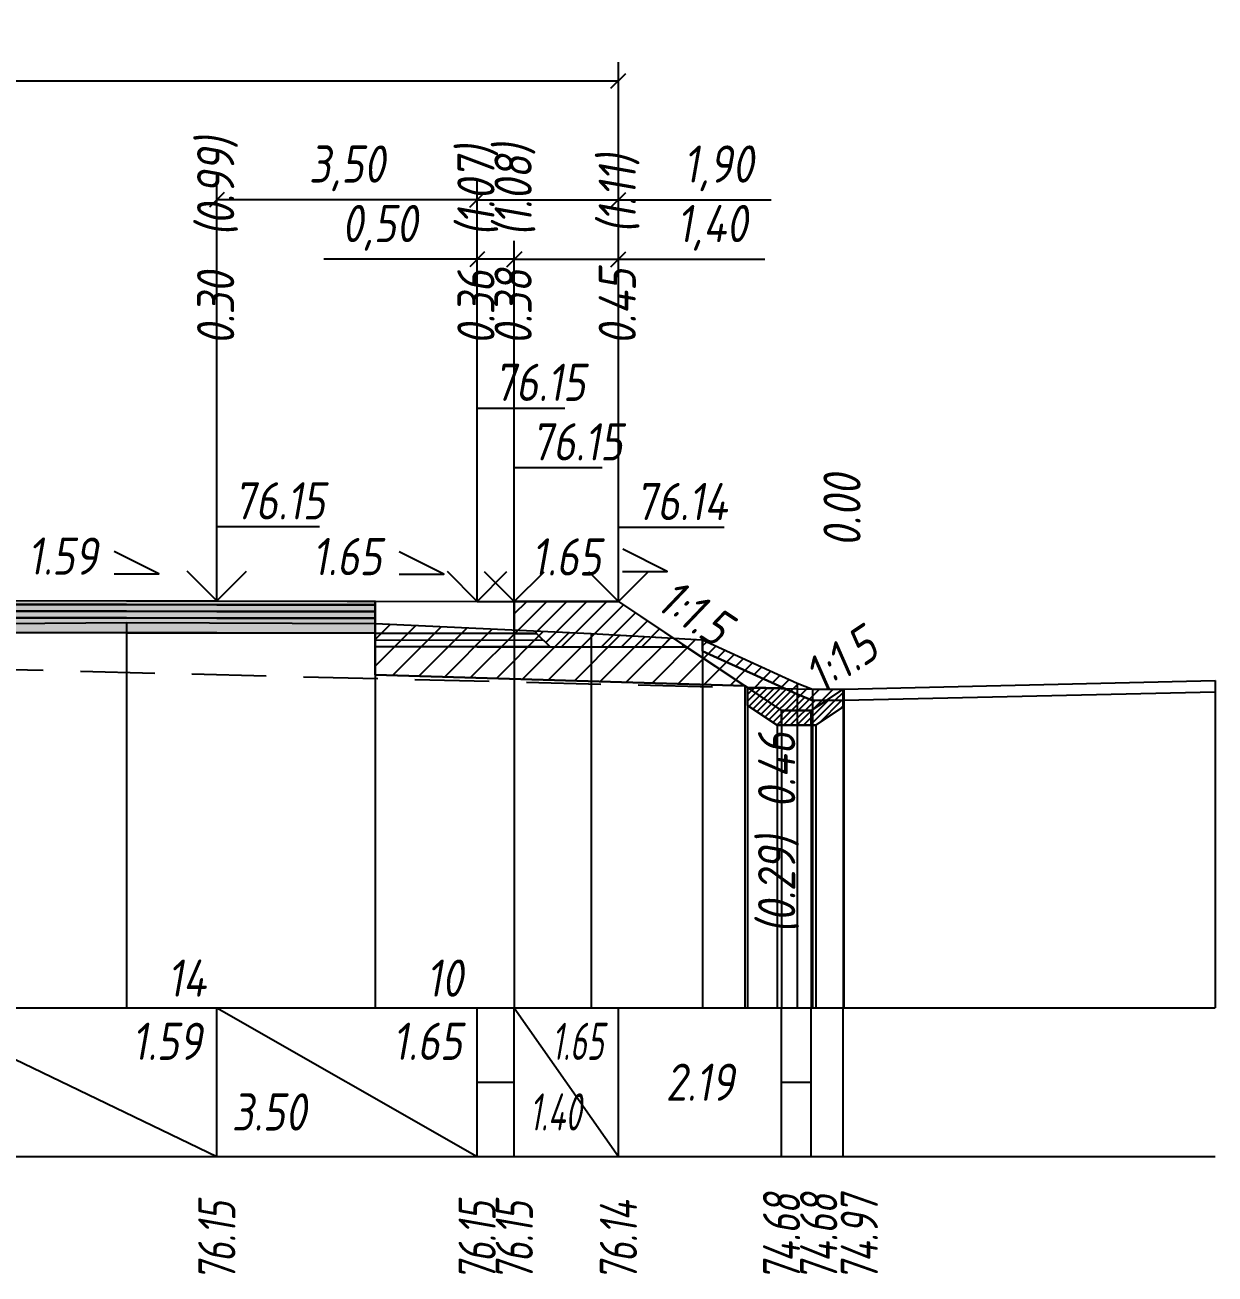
# Model space of a CAD drawing. Extents: x -717 to 1451, y -133302 to 233.
# Drawn here: x 163.9 to 243.9, y -32212.9 to -32128.9 of the extents above; entities that cross this region are included whole.
import ezdxf
from ezdxf.enums import TextEntityAlignment as Align

# ---------------------------------------------------------------- set-up
doc = ezdxf.new("R2010")
doc.units = 0
doc.linetypes.add('штриховая', pattern=[0.75, 0.5, -0.25])
for name, color, linetype in [('Интерполированный поперечник', 2, 'Continuous'), ('Код_514', 1, 'Continuous'), ('Контур_0', 7, 'Continuous'), ('Контур_2521', 7, 'Continuous'), ('Контур_2564', 7, 'Continuous'), ('Контур_2660', 7, 'Continuous'), ('Контур_2665', 7, 'Continuous'), ('Контур_400', 7, 'Continuous'), ('Контур_508', 7, 'Continuous'), ('Контур_512', 7, 'Continuous'), ('Контур_513', 7, 'Continuous'), ('Контур_818', 7, 'Continuous'), ('Красный поперечник', 1, 'Continuous'), ('Объём_2501', 7, 'Continuous'), ('Объём_2564', 7, 'Continuous'), ('Объём_2650', 7, 'Continuous'), ('Объём_2660', 7, 'Continuous'), ('Объём_2661', 7, 'Continuous'), ('Объём_2663', 7, 'Continuous'), ('Объём_2664', 7, 'Continuous'), ('Объём_2665', 7, 'Continuous'), ('Объём_2666', 7, 'Continuous'), ('Объём_2753', 7, 'Continuous'), ('Откосы', 7, 'Continuous'), ('Отметки покрытия', 7, 'Continuous'), ('Рабочие отметки', 7, 'Continuous'), ('Рабочие отметки доп.', 7, 'Continuous'), ('Слои выравнивания', 7, 'Continuous'), ('Таблица', 7, 'Continuous'), ('Уклоны проезжей части', 7, 'Continuous'), ('Черный поперечник', 3, 'Continuous')]:
    doc.layers.add(name, color=color, linetype=linetype)
for name, color, linetype, true_color in [('Контур_2540', 2, 'Continuous', 0xffff00), ('Контур_2560', 2, 'Continuous', 0xffff00), ('Контур_2561', 7, 'Continuous', 0xff8040), ('Контур_2562', 3, 'Continuous', 0x00ff00), ('Контур_2563', 7, 'Continuous', 0xff8000), ('Контур_2570', 7, 'Continuous', 0x80ff00), ('Контур_2583', 3, 'Continuous', 0x00ff00), ('Контур_2584', 3, 'Continuous', 0x00ff00), ('Контур_2725', 7, 'Continuous', 0x323232), ('Контур_2736', 4, 'Continuous', 0x00ffff), ('Контур_2737', 4, 'Continuous', 0x00ffff), ('Контур_2738', 4, 'Continuous', 0x00ffff), ('Контур_2739', 4, 'Continuous', 0x00ffff), ('Контур_2741', 4, 'Continuous', 0x00ffff), ('Контур_2742', 4, 'Continuous', 0x00ffff), ('Контур_2743', 4, 'Continuous', 0x00ffff), ('Контур_2744', 7, 'Continuous', 0xa4ffff), ('Контур_2745', 7, 'Continuous', 0xa4ffff), ('Контур_2747', 4, 'Continuous', 0x00ffff), ('Контур_2748', 4, 'Continuous', 0x00ffff), ('Контур_2749', 4, 'Continuous', 0x00ffff), ('Контур_2750', 4, 'Continuous', 0x00ffff), ('Контур_2751', 4, 'Continuous', 0x00ffff), ('Контур_2752', 4, 'Continuous', 0x00ffff), ('Контур_2760', 7, 'Continuous', 0x323232), ('Контур_2761', 7, 'Continuous', 0x323232), ('Контур_2762', 7, 'Continuous', 0x323232), ('Контур_2763', 7, 'Continuous', 0x323232), ('Контур_402', 7, 'Continuous', 0xff6464), ('Контур_703', 4, 'Continuous', 0x00ffff), ('Контур_705', 4, 'Continuous', 0x00ffff), ('Контур_707', 4, 'Continuous', 0x00ffff), ('Контур_720', 131, 'Continuous', 0xaaffff), ('Объём_2500', 7, 'Continuous', 0xc0c0c0), ('Объём_2520', 7, 'Continuous', 0x80ffff), ('Объём_2540', 2, 'Continuous', 0xffff00), ('Объём_2560', 2, 'Continuous', 0xffff00), ('Объём_2561', 7, 'Continuous', 0xff8040), ('Объём_2562', 3, 'Continuous', 0x00ff00), ('Объём_2563', 7, 'Continuous', 0xff8000), ('Объём_2570', 7, 'Continuous', 0x80ff00), ('Объём_2583', 3, 'Continuous', 0x00ff00), ('Объём_2584', 3, 'Continuous', 0x00ff00), ('Объём_2591', 3, 'Continuous', 0x00ff00), ('Объём_2595', 3, 'Continuous', 0x00ff00), ('Объём_2600', 7, 'Continuous', 0x808000), ('Объём_2620', 2, 'Continuous', 0xffff00), ('Объём_2746', 2, 'Continuous', 0xffff00)]:
    doc.layers.add(name, color=color, linetype=linetype, true_color=true_color)
doc.styles.get("Standard").update_dxf_attribs({"font": 'txt', "height": 2.5})
doc.styles.add('М', font='romand.shx', dxfattribs={"width": 0.8, "oblique": 10, "height": 2.5})
doc.dimstyles.new('ISO-25', dxfattribs={"dimtxt": 2.5, "dimasz": 2.5, "dimexe": 1.25, "dimexo": 0.625, "dimtad": 1, "dimtxsty": 'Standard', "dimcen": 2.5, "dimadec": 0, "dimazin": 0, "dimtfac": 1, "dimtmove": 0, "dimatfit": 3, "dimfxl": 1, "dimarcsym": 0})

# ---------------------------------------------------------------- blocks, each defined once
blk = doc.blocks.new('_Oblique')
at = {"color": 0, "linetype": 'ByBlock', "lineweight": -2}
blk.add_line((-0.5, -0.5), (0.5, 0.5), dxfattribs=at)
blk = doc.blocks.new('*D737')
at = {"color": 0, "lineweight": -2, "transparency": 16777216}
for p, q in [((196.78, -32167.115), (196.78, -32143.424)), ((203.78, -32167.126), (203.78, -32143.424)), ((196.78, -32144.674), (203.78, -32144.674)), ((203.78, -32144.674), (213.625, -32144.674))]:
    blk.add_line(p, q, dxfattribs=at)
at = {"layer": 'Defpoints', "color": 0, "transparency": 16777216}
for p in [(203.78, -32144.674), (196.78, -32167.74), (203.78, -32167.751)]:
    blk.add_point(p, dxfattribs=at)
at = {"color": 0, "lineweight": -2, "transparency": 16777216, "rotation": 180}
blk.add_blockref('_Oblique', (196.78, -32144.674), dxfattribs=at)
at = {"color": 0, "lineweight": -2, "transparency": 16777216}
blk.add_blockref('_Oblique', (203.78, -32144.674), dxfattribs=at)
at = {"color": 0, "transparency": 16777216, "insert": (210.085, -32142.561), "char_height": 2.5, "width": 8.75, "attachment_point": 5, "style": 'М'}
blk.add_mtext('1,40', dxfattribs=at)
blk = doc.blocks.new('*D739')
at = {"color": 0, "lineweight": -2, "transparency": 16777216}
for p, q in [((194.28, -32167.111), (194.28, -32143.424)), ((196.78, -32167.115), (196.78, -32143.424)), ((194.28, -32144.674), (183.972, -32144.674)), ((196.78, -32144.674), (194.28, -32144.674))]:
    blk.add_line(p, q, dxfattribs=at)
at = {"layer": 'Defpoints', "color": 0, "transparency": 16777216}
for p in [(196.78, -32144.674), (194.28, -32167.736), (196.78, -32167.74)]:
    blk.add_point(p, dxfattribs=at)
at = {"color": 0, "lineweight": -2, "transparency": 16777216, "rotation": 180}
blk.add_blockref('_Oblique', (194.28, -32144.674), dxfattribs=at)
at = {"color": 0, "lineweight": -2, "transparency": 16777216}
blk.add_blockref('_Oblique', (196.78, -32144.674), dxfattribs=at)
at = {"color": 0, "transparency": 16777216, "insert": (187.733, -32142.561), "char_height": 2.5, "width": 9.16667, "attachment_point": 5, "style": 'М'}
blk.add_mtext('0,50', dxfattribs=at)
blk = doc.blocks.new('*D741')
at = {"color": 0, "lineweight": -2, "transparency": 16777216}
for p, q in [((176.78, -32167.082), (176.78, -32139.424)), ((194.28, -32167.111), (194.28, -32139.424)), ((194.28, -32140.674), (176.78, -32140.674))]:
    blk.add_line(p, q, dxfattribs=at)
at = {"layer": 'Defpoints', "color": 0, "transparency": 16777216}
for p in [(176.78, -32140.674), (176.78, -32167.707), (194.28, -32167.736)]:
    blk.add_point(p, dxfattribs=at)
at = {"color": 0, "lineweight": -2, "transparency": 16777216, "rotation": 180}
blk.add_blockref('_Oblique', (176.78, -32140.674), dxfattribs=at)
at = {"color": 0, "lineweight": -2, "transparency": 16777216}
blk.add_blockref('_Oblique', (194.28, -32140.674), dxfattribs=at)
at = {"color": 0, "transparency": 16777216, "insert": (185.53, -32138.561), "char_height": 2.5, "width": 9.58333, "attachment_point": 5, "style": 'М'}
blk.add_mtext('3,50', dxfattribs=at)
blk = doc.blocks.new('*D742')
at = {"color": 0, "lineweight": -2, "transparency": 16777216}
for p, q in [((194.28, -32167.111), (194.28, -32139.424)), ((203.78, -32167.126), (203.78, -32139.424)), ((194.28, -32140.674), (203.78, -32140.674)), ((203.78, -32140.674), (214.048, -32140.674))]:
    blk.add_line(p, q, dxfattribs=at)
at = {"layer": 'Defpoints', "color": 0, "transparency": 16777216}
for p in [(194.28, -32140.674), (194.28, -32167.736), (203.78, -32167.751)]:
    blk.add_point(p, dxfattribs=at)
at = {"color": 0, "lineweight": -2, "transparency": 16777216, "rotation": 180}
blk.add_blockref('_Oblique', (194.28, -32140.674), dxfattribs=at)
at = {"color": 0, "lineweight": -2, "transparency": 16777216}
blk.add_blockref('_Oblique', (203.78, -32140.674), dxfattribs=at)
at = {"color": 0, "transparency": 16777216, "insert": (210.508, -32138.561), "char_height": 2.5, "width": 8.75, "attachment_point": 5, "style": 'М'}
blk.add_mtext('1,90', dxfattribs=at)
blk = doc.blocks.new('*D744')
at = {"color": 0, "lineweight": -2, "transparency": 16777216}
for p, q in [((108.28, -32168.276), (108.28, -32131.424)), ((203.78, -32167.126), (203.78, -32131.424)), ((108.28, -32132.674), (203.78, -32132.674))]:
    blk.add_line(p, q, dxfattribs=at)
at = {"layer": 'Defpoints', "color": 0, "transparency": 16777216}
for p in [(203.78, -32132.674), (203.78, -32167.751), (108.28, -32168.901)]:
    blk.add_point(p, dxfattribs=at)
at = {"color": 0, "lineweight": -2, "transparency": 16777216, "rotation": 180}
blk.add_blockref('_Oblique', (108.28, -32132.674), dxfattribs=at)
at = {"color": 0, "lineweight": -2, "transparency": 16777216}
blk.add_blockref('_Oblique', (203.78, -32132.674), dxfattribs=at)
at = {"color": 0, "transparency": 16777216, "insert": (156.03, -32130.561), "char_height": 2.5, "width": 10.41667, "attachment_point": 5, "style": 'М'}
blk.add_mtext('19,10', dxfattribs=at)

msp = doc.modelspace()

# ---------------------------------------------------------------- hatches: boundary and pattern name
at = {"layer": 'Объём_2563'}
h = msp.add_hatch(dxfattribs=at)
h.set_pattern_fill('ANSI31', color=256, scale=0.3)
h.paths.add_polyline_path([(199.181, -32170.731), (198.28, -32169.83), (196.78, -32169.827), (196.78, -32167.677), (203.78, -32167.689), (208.366, -32170.746)])
at = {"layer": 'Объём_2570'}
h = msp.add_hatch(dxfattribs=at)
h.set_pattern_fill('ANSI31', color=256, scale=0.2)
h.paths.add_polyline_path([(218.889, -32174.322), (216.836, -32174.329), (215.799, -32173.913), (209.438, -32171.016), (209.438, -32170.266), (215.799, -32173.163), (216.836, -32173.579), (218.889, -32173.572)])
at = {"layer": 'Объём_2600'}
h = msp.add_hatch(dxfattribs=at)
h.set_pattern_fill('ANSI31', color=6, scale=0.4)
h.paths.add_polyline_path([(201.944, -32169.836), (209.438, -32170.266), (209.438, -32171.016), (214.912, -32173.509), (212.453, -32173.471), (212.269, -32173.348), (187.418, -32172.603), (187.418, -32169.154)])
at = {"layer": 'Объём_2620'}
h = msp.add_hatch(dxfattribs=at)
h.set_pattern_fill('ANSI31', color=2, scale=0.1)
h.paths.add_polyline_path([(218.889, -32174.774), (217.049, -32176), (214.444, -32176), (212.453, -32174.673), (212.453, -32173.471), (214.912, -32173.509), (215.799, -32173.913), (216.836, -32174.329), (218.889, -32174.322)])
at = {"layer": 'Слои выравнивания'}
for color, points in [(2, [(156.03, -32167.611), (162.478, -32167.622), (170.712, -32167.635), (176.78, -32167.644), (187.418, -32167.662), (187.418, -32167.912), (176.78, -32167.894), (170.712, -32167.885), (162.478, -32167.872), (156.03, -32167.861)]), (3, [(156.03, -32167.861), (162.478, -32167.872), (170.712, -32167.885), (176.78, -32167.894), (187.418, -32167.912), (187.418, -32168.362), (176.78, -32168.344), (170.712, -32168.335), (162.478, -32168.322), (156.03, -32168.311)]), (4, [(156.03, -32168.311), (162.478, -32168.322), (170.712, -32168.335), (176.78, -32168.344), (187.418, -32168.362), (187.418, -32168.812), (176.78, -32168.794), (170.712, -32168.785), (162.478, -32168.772), (156.03, -32168.761)]), (5, [(156.03, -32168.761), (162.478, -32168.772), (170.712, -32168.785), (176.78, -32168.794), (187.418, -32168.812), (187.418, -32169.812), (176.78, -32169.794), (170.712, -32169.785), (162.478, -32169.772), (156.03, -32169.761)])]:
    msp.add_hatch(color=color, dxfattribs=at).paths.add_polyline_path(points)

# ---------------------------------------------------------------- linework, layer by layer
at = {"layer": 'Интерполированный поперечник', "linetype": 'штриховая', "ltscale": 10, "flags": 128}
msp.add_lwpolyline([(107.627, -32170.887), (216.836, -32173.579)], dxfattribs=at)
at = {"layer": 'Код_514'}
for p, q in [((156.03, -32195), (176.78, -32205)), ((176.78, -32205), (176.78, -32195)), ((176.78, -32195), (194.28, -32205)), ((194.28, -32205), (194.28, -32195)), ((196.78, -32205), (196.78, -32195)), ((196.78, -32195), (203.78, -32205)), ((203.78, -32205), (203.78, -32195)), ((214.747, -32205), (214.747, -32195)), ((216.747, -32205), (216.747, -32195)), ((218.889, -32205), (218.889, -32195)), ((194.28, -32200), (196.78, -32200)), ((214.747, -32200), (216.747, -32200))]:
    msp.add_line(p, q, dxfattribs=at)
at = {"layer": 'Контур_0', "flags": 128}
for points in [[(187.418, -32167.662), (196.78, -32167.677), (196.78, -32169.827), (187.418, -32169.812), (187.418, -32167.662), (187.418, -32167.662)], [(203.78, -32167.689), (212.453, -32173.471), (212.453, -32173.471), (212.453, -32173.471), (212.453, -32173.471), (212.453, -32173.471), (212.453, -32173.471), (212.453, -32173.471), (212.453, -32173.471), (212.453, -32173.471), (212.453, -32173.471), (212.453, -32173.471), (212.453, -32173.471), (212.453, -32173.471), (212.453, -32173.471), (214.747, -32175)], [(203.78, -32167.689), (212.453, -32173.471), (212.453, -32173.471), (212.453, -32173.471), (212.453, -32173.471), (212.453, -32173.471), (212.453, -32173.471), (212.453, -32173.471), (212.453, -32173.471), (212.453, -32173.471), (212.453, -32173.471), (212.453, -32173.471), (212.453, -32173.471), (212.453, -32173.471), (212.453, -32173.471), (214.747, -32175), (216.747, -32175), (218.889, -32173.572), (218.889, -32173.572), (218.889, -32173.572), (218.889, -32173.572), (218.889, -32173.572), (218.889, -32173.572), (218.889, -32173.572), (218.889, -32173.572), (218.889, -32173.572), (218.889, -32173.572), (218.889, -32173.572), (218.889, -32173.572), (218.889, -32173.572)], [(196.78, -32170.727), (187.418, -32170.712), (187.418, -32169.812), (198.28, -32169.83), (199.181, -32170.731), (196.78, -32170.727), (196.78, -32170.727)], [(196.78, -32169.827), (198.28, -32169.83), (199.181, -32170.731), (208.366, -32170.746)]]:
    msp.add_lwpolyline(points, dxfattribs=at)
at = {"layer": 'Контур_2521', "color": 250, "flags": 128}
msp.add_lwpolyline([(187.418, -32170.262), (198.731, -32170.281)], dxfattribs=at)
at = {"layer": 'Контур_2540', "flags": 128}
msp.add_lwpolyline([(194.28, -32170.723), (208.366, -32170.746), (212.269, -32173.348), (187.418, -32172.603), (187.418, -32170.712), (194.28, -32170.723), (194.28, -32170.723)], dxfattribs=at)
at = {"layer": 'Контур_2560', "flags": 128}
msp.add_lwpolyline([(196.78, -32167.677), (203.78, -32167.689), (203.78, -32167.689), (203.78, -32167.689)], dxfattribs=at)
at = {"layer": 'Контур_2561', "flags": 128}
msp.add_lwpolyline([(196.78, -32167.677), (196.78, -32167.677), (203.78, -32167.689), (203.78, -32167.689), (196.78, -32167.677)], dxfattribs=at)
at = {"layer": 'Контур_2562', "flags": 128}
msp.add_lwpolyline([(203.78, -32167.689), (203.78, -32167.689), (203.78, -32167.689), (203.78, -32167.689), (203.78, -32167.689)], dxfattribs=at)
at = {"layer": 'Контур_2563', "flags": 128}
msp.add_lwpolyline([(199.181, -32170.731), (198.28, -32169.83), (196.78, -32169.827), (196.78, -32167.677), (203.78, -32167.689), (208.366, -32170.746), (199.181, -32170.731), (199.181, -32170.731)], dxfattribs=at)
at = {"layer": 'Контур_2564', "flags": 128}
msp.add_lwpolyline([(196.78, -32167.677), (203.78, -32167.689)], dxfattribs=at)
at = {"layer": 'Контур_2570', "flags": 128}
msp.add_lwpolyline([(80, -32172.989), (82.879, -32172.929), (92.597, -32172.424), (107.627, -32171.637), (107.627, -32171.637), (109.754, -32171.602), (110.903, -32171.483), (110.903, -32170.733), (119.621, -32170.514), (137.349, -32169.693), (145.109, -32169.52), (156.03, -32169.289), (162.478, -32169.152), (170.712, -32169.101), (187.418, -32169.154), (201.944, -32169.836), (209.438, -32170.266), (209.438, -32171.016), (215.799, -32173.913), (216.836, -32174.329), (216.836, -32174.329), (218.945, -32174.322), (243.889, -32173.747)], dxfattribs=at)
at = {"layer": 'Контур_2583', "flags": 128}
for points in [[(214.747, -32175), (212.453, -32173.471), (212.453, -32174.673), (214.444, -32176), (214.747, -32176), (214.747, -32175)], [(218.889, -32174.774), (218.889, -32173.572), (216.747, -32175), (216.747, -32176), (217.049, -32176), (218.889, -32174.774)]]:
    msp.add_lwpolyline(points, dxfattribs=at)
at = {"layer": 'Контур_2584', "flags": 128}
msp.add_lwpolyline([(214.747, -32175), (214.747, -32176), (216.747, -32176), (216.747, -32175), (214.747, -32175)], dxfattribs=at)
at = {"layer": 'Контур_2660', "flags": 128}
msp.add_lwpolyline([(187.418, -32172.603), (212.269, -32173.348)], dxfattribs=at)
at = {"layer": 'Контур_2665', "flags": 128}
msp.add_lwpolyline([(203.78, -32167.689), (203.78, -32167.689)], dxfattribs=at)
at = {"layer": 'Контур_2725', "flags": 128}
msp.add_lwpolyline([(137.349, -32170.187), (145.109, -32170.01), (156.03, -32169.761), (162.478, -32169.772), (170.712, -32169.785), (176.78, -32169.794), (187.418, -32169.812)], dxfattribs=at)
at = {"layer": 'Контур_2736', "flags": 128}
for points in [[(203.78, -32167.689), (212.453, -32173.471)], [(212.453, -32173.471), (214.747, -32175)]]:
    msp.add_lwpolyline(points, dxfattribs=at)
at = {"layer": 'Контур_2737', "flags": 128}
msp.add_lwpolyline([(212.453, -32173.471), (212.453, -32173.471)], dxfattribs=at)
at = {"layer": 'Контур_2738', "flags": 128}
msp.add_lwpolyline([(212.453, -32173.471), (212.453, -32173.471)], dxfattribs=at)
at = {"layer": 'Контур_2739', "flags": 128}
msp.add_lwpolyline([(212.453, -32173.471), (212.453, -32173.471)], dxfattribs=at)
at = {"layer": 'Контур_2741', "flags": 128}
msp.add_lwpolyline([(218.889, -32173.572), (218.889, -32173.572)], dxfattribs=at)
at = {"layer": 'Контур_2742', "flags": 128}
msp.add_lwpolyline([(218.889, -32173.572), (218.889, -32173.572)], dxfattribs=at)
at = {"layer": 'Контур_2743', "flags": 128}
msp.add_lwpolyline([(218.889, -32173.572), (218.889, -32173.572)], dxfattribs=at)
at = {"layer": 'Контур_2744', "flags": 128}
msp.add_lwpolyline([(218.889, -32173.572), (218.889, -32173.572)], dxfattribs=at)
msp.add_lwpolyline([(218.889, -32173.572), (218.889, -32173.572)], dxfattribs=at)
msp.add_lwpolyline([(218.889, -32173.572), (218.889, -32173.572)], dxfattribs=at)
msp.add_lwpolyline([(218.889, -32173.572), (218.889, -32173.572)], dxfattribs=at)
msp.add_lwpolyline([(218.889, -32173.572), (218.889, -32173.572)], dxfattribs=at)
msp.add_lwpolyline([(218.889, -32173.572), (218.889, -32173.572)], dxfattribs=at)
at = {"layer": 'Контур_2745', "flags": 128}
msp.add_lwpolyline([(212.453, -32173.471), (212.453, -32173.471)], dxfattribs=at)
msp.add_lwpolyline([(212.453, -32173.471), (212.453, -32173.471)], dxfattribs=at)
msp.add_lwpolyline([(212.453, -32173.471), (212.453, -32173.471)], dxfattribs=at)
msp.add_lwpolyline([(212.453, -32173.471), (212.453, -32173.471)], dxfattribs=at)
msp.add_lwpolyline([(212.453, -32173.471), (212.453, -32173.471)], dxfattribs=at)
msp.add_lwpolyline([(212.453, -32173.471), (212.453, -32173.471)], dxfattribs=at)
at = {"layer": 'Контур_2747', "flags": 128}
msp.add_lwpolyline([(212.453, -32173.471), (212.453, -32173.471)], dxfattribs=at)
at = {"layer": 'Контур_2748', "flags": 128}
msp.add_lwpolyline([(212.453, -32173.471), (212.453, -32173.471)], dxfattribs=at)
at = {"layer": 'Контур_2749', "flags": 128}
msp.add_lwpolyline([(212.453, -32173.471), (212.453, -32173.471)], dxfattribs=at)
at = {"layer": 'Контур_2750', "flags": 128}
msp.add_lwpolyline([(218.889, -32173.572), (218.889, -32173.572)], dxfattribs=at)
at = {"layer": 'Контур_2751', "flags": 128}
msp.add_lwpolyline([(218.889, -32173.572), (218.889, -32173.572)], dxfattribs=at)
at = {"layer": 'Контур_2752', "flags": 128}
msp.add_lwpolyline([(218.889, -32173.572), (218.889, -32173.572)], dxfattribs=at)
at = {"layer": 'Контур_2760', "flags": 128}
msp.add_lwpolyline([(137.349, -32168.037), (145.109, -32167.86), (156.03, -32167.611), (162.478, -32167.622), (170.712, -32167.635), (176.78, -32167.644), (187.418, -32167.662)], dxfattribs=at)
at = {"layer": 'Контур_2761', "flags": 128}
msp.add_lwpolyline([(137.349, -32168.287), (145.109, -32168.11), (156.03, -32167.861), (162.478, -32167.872), (170.712, -32167.885), (176.78, -32167.894), (187.418, -32167.912)], dxfattribs=at)
at = {"layer": 'Контур_2762', "flags": 128}
msp.add_lwpolyline([(137.349, -32168.737), (145.109, -32168.56), (156.03, -32168.311), (162.478, -32168.322), (170.712, -32168.335), (176.78, -32168.344), (187.418, -32168.362)], dxfattribs=at)
at = {"layer": 'Контур_2763', "flags": 128}
msp.add_lwpolyline([(137.349, -32169.187), (145.109, -32169.01), (156.03, -32168.761), (162.478, -32168.772), (170.712, -32168.785), (176.78, -32168.794), (187.418, -32168.812)], dxfattribs=at)
at = {"layer": 'Контур_400', "flags": 128}
msp.add_lwpolyline([(156.03, -32167.611), (176.78, -32167.644), (194.28, -32167.673), (194.28, -32167.673), (194.28, -32167.673), (194.28, -32167.673), (194.28, -32167.673), (194.28, -32167.673), (196.78, -32167.677)], dxfattribs=at)
at = {"layer": 'Контур_402', "flags": 128}
msp.add_lwpolyline([(104.249, -32173.215), (137.349, -32172.222), (137.349, -32170.187), (156.03, -32169.761), (176.78, -32169.794), (187.418, -32169.812), (187.418, -32172.603), (212.269, -32173.348)], dxfattribs=at)
at = {"layer": 'Контур_508', "flags": 128}
msp.add_lwpolyline([(104, -32173.45), (104.249, -32173.215), (137.349, -32172.222), (137.349, -32170.187), (156.03, -32169.761), (176.78, -32169.794), (187.418, -32169.812), (187.418, -32172.603), (212.269, -32173.348), (212.453, -32173.471), (212.453, -32174.673), (214.444, -32176), (214.747, -32176), (216.747, -32176), (217.049, -32176), (218.889, -32174.774)], dxfattribs=at)
at = {"layer": 'Контур_512', "flags": 128}
msp.add_lwpolyline([(187.418, -32172.603), (212.269, -32173.348), (212.453, -32173.471), (212.453, -32174.673), (214.444, -32176), (214.747, -32176), (216.747, -32176), (217.049, -32176), (218.889, -32174.774)], dxfattribs=at)
at = {"layer": 'Контур_513', "flags": 128}
msp.add_lwpolyline([(104, -32173.45), (104.249, -32173.215), (137.349, -32172.222), (137.349, -32170.187), (156.03, -32169.761), (176.78, -32169.794), (187.418, -32169.812), (187.418, -32172.603), (212.269, -32173.348), (212.453, -32173.471), (212.453, -32174.673), (214.444, -32176), (214.747, -32176), (216.747, -32176), (217.049, -32176), (218.889, -32174.774)], dxfattribs=at)
at = {"layer": 'Контур_703', "flags": 128}
msp.add_lwpolyline([(203.78, -32167.689), (212.453, -32173.471)], dxfattribs=at)
at = {"layer": 'Контур_705', "flags": 128}
msp.add_lwpolyline([(212.453, -32173.471), (212.453, -32173.471)], dxfattribs=at)
at = {"layer": 'Контур_707', "flags": 128}
msp.add_lwpolyline([(216.747, -32175), (218.889, -32173.572)], dxfattribs=at)
at = {"layer": 'Контур_720', "flags": 128}
msp.add_lwpolyline([(214.747, -32175), (216.747, -32175)], dxfattribs=at)
at = {"layer": 'Контур_818', "flags": 128}
msp.add_lwpolyline([(105, -32171.775), (107.627, -32171.637), (107.627, -32171.637), (109.754, -32171.602), (110.903, -32171.483), (110.903, -32170.733), (119.621, -32170.514), (137.349, -32169.693), (145.109, -32169.52), (156.03, -32169.289), (162.478, -32169.152), (170.712, -32169.101), (187.418, -32169.154), (201.944, -32169.836), (209.438, -32170.266), (209.438, -32171.016), (215.799, -32173.913), (216.836, -32174.329), (216.836, -32174.329), (218.889, -32174.322)], dxfattribs=at)
at = {"layer": 'Красный поперечник'}
for p, q in [((156.03, -32167.611), (176.78, -32167.644)), ((176.78, -32167.644), (194.28, -32167.673)), ((194.28, -32167.673), (196.78, -32167.677)), ((196.78, -32167.677), (203.78, -32167.689)), ((203.78, -32167.689), (214.747, -32175)), ((187.418, -32172.603), (187.418, -32195)), ((212.269, -32173.348), (212.269, -32195)), ((212.453, -32173.471), (212.453, -32195)), ((216.747, -32175), (218.889, -32173.572)), ((212.453, -32174.673), (212.453, -32195)), ((214.747, -32175), (216.747, -32175)), ((218.889, -32174.774), (218.889, -32195)), ((214.444, -32176), (214.444, -32195)), ((214.747, -32176), (214.747, -32195)), ((216.747, -32176), (216.747, -32195)), ((217.049, -32176), (217.049, -32195))]:
    msp.add_line(p, q, dxfattribs=at)
at = {"layer": 'Объём_2500', "flags": 128}
msp.add_lwpolyline([(187.418, -32167.662), (196.78, -32167.677), (196.78, -32169.827), (187.418, -32169.812), (187.418, -32167.662), (187.418, -32167.662)], dxfattribs=at)
at = {"layer": 'Объём_2501', "flags": 128}
msp.add_lwpolyline([(156.03, -32167.611), (176.78, -32167.644), (194.28, -32167.673), (194.28, -32167.673), (194.28, -32167.673), (194.28, -32167.673), (194.28, -32167.673), (194.28, -32167.673), (196.78, -32167.677)], dxfattribs=at)
at = {"layer": 'Объём_2520', "color": 250, "flags": 128}
msp.add_lwpolyline([(196.78, -32170.727), (187.418, -32170.712), (187.418, -32169.812), (198.28, -32169.83), (199.181, -32170.731), (196.78, -32170.727), (196.78, -32170.727)], dxfattribs=at)
at = {"layer": 'Объём_2540', "flags": 128}
msp.add_lwpolyline([(194.28, -32170.723), (208.366, -32170.746), (212.269, -32173.348), (187.418, -32172.603), (187.418, -32170.712), (194.28, -32170.723), (194.28, -32170.723)], dxfattribs=at)
at = {"layer": 'Объём_2560', "flags": 128}
msp.add_lwpolyline([(196.78, -32167.677), (203.78, -32167.689), (203.78, -32167.689), (203.78, -32167.689)], dxfattribs=at)
at = {"layer": 'Объём_2561', "flags": 128}
msp.add_lwpolyline([(196.78, -32167.677), (196.78, -32167.677), (203.78, -32167.689), (203.78, -32167.689), (196.78, -32167.677)], dxfattribs=at)
at = {"layer": 'Объём_2562', "flags": 128}
msp.add_lwpolyline([(203.78, -32167.689), (203.78, -32167.689), (203.78, -32167.689), (203.78, -32167.689), (203.78, -32167.689)], dxfattribs=at)
at = {"layer": 'Объём_2563', "color": 250, "flags": 128}
msp.add_lwpolyline([(199.181, -32170.731), (198.28, -32169.83), (196.78, -32169.827), (196.78, -32167.677), (203.78, -32167.689), (208.366, -32170.746), (199.181, -32170.731), (199.181, -32170.731)], dxfattribs=at)
at = {"layer": 'Объём_2564', "flags": 128}
msp.add_lwpolyline([(196.78, -32167.677), (203.78, -32167.689)], dxfattribs=at)
at = {"layer": 'Объём_2570', "flags": 128}
msp.add_lwpolyline([(218.889, -32174.322), (216.836, -32174.329), (215.799, -32173.913), (209.438, -32171.016), (209.438, -32170.266), (215.799, -32173.163), (216.836, -32173.579), (218.889, -32173.572), (218.889, -32174.322), (218.889, -32174.322)], dxfattribs=at)
at = {"layer": 'Объём_2583', "flags": 128}
for points in [[(214.747, -32175), (212.453, -32173.471), (212.453, -32174.673), (214.444, -32176), (214.747, -32176), (214.747, -32175)], [(218.889, -32174.774), (218.889, -32173.572), (216.747, -32175), (216.747, -32176), (217.049, -32176), (218.889, -32174.774)]]:
    msp.add_lwpolyline(points, dxfattribs=at)
at = {"layer": 'Объём_2584', "flags": 128}
msp.add_lwpolyline([(214.747, -32175), (214.747, -32176), (216.747, -32176), (216.747, -32175), (214.747, -32175)], dxfattribs=at)
at = {"layer": 'Объём_2591', "flags": 128}
for points in [[(212.453, -32173.471), (214.747, -32175)], [(216.747, -32175), (218.889, -32173.572)]]:
    msp.add_lwpolyline(points, dxfattribs=at)
at = {"layer": 'Объём_2595', "flags": 128}
msp.add_lwpolyline([(214.747, -32175), (216.747, -32175)], dxfattribs=at)
at = {"layer": 'Объём_2620', "flags": 128}
msp.add_lwpolyline([(218.889, -32174.774), (217.049, -32176), (214.444, -32176), (212.453, -32174.673), (212.453, -32173.471), (214.912, -32173.509), (215.799, -32173.913), (216.836, -32174.329), (218.889, -32174.322), (218.889, -32174.774), (218.889, -32174.774)], dxfattribs=at)
at = {"layer": 'Объём_2650', "color": 6, "flags": 128}
msp.add_lwpolyline([(201.944, -32169.836), (209.438, -32170.266), (209.438, -32171.016), (214.912, -32173.509), (212.453, -32173.471), (212.269, -32173.348), (187.418, -32172.603), (187.418, -32169.154), (201.944, -32169.836), (201.944, -32169.836)], dxfattribs=at)
at = {"layer": 'Объём_2660', "flags": 128}
msp.add_lwpolyline([(187.418, -32172.603), (212.269, -32173.348)], dxfattribs=at)
at = {"layer": 'Объём_2661', "flags": 128}
msp.add_lwpolyline([(203.78, -32167.689), (212.453, -32173.471)], dxfattribs=at)
at = {"layer": 'Объём_2663', "flags": 128}
for points in [[(212.453, -32173.471), (214.747, -32175)], [(216.747, -32175), (218.889, -32173.572)]]:
    msp.add_lwpolyline(points, dxfattribs=at)
at = {"layer": 'Объём_2664', "flags": 128}
msp.add_lwpolyline([(214.747, -32175), (216.747, -32175)], dxfattribs=at)
at = {"layer": 'Объём_2665', "flags": 128}
msp.add_lwpolyline([(203.78, -32167.689), (203.78, -32167.689)], dxfattribs=at)
at = {"layer": 'Объём_2666', "flags": 128}
msp.add_lwpolyline([(203.78, -32167.689), (212.453, -32173.471)], dxfattribs=at)
at = {"layer": 'Объём_2746', "flags": 128}
for points in [[(212.269, -32173.348), (187.418, -32172.603), (187.418, -32169.154), (201.944, -32169.836), (207.476, -32170.153), (212.269, -32173.348), (212.269, -32173.348)], [(218.889, -32174.322), (218.889, -32174.774), (217.049, -32176), (214.444, -32176), (212.453, -32174.673), (212.453, -32173.471), (214.747, -32175), (216.747, -32175), (217.758, -32174.326), (218.889, -32174.322), (218.889, -32174.322)]]:
    msp.add_lwpolyline(points, dxfattribs=at)
at = {"layer": 'Объём_2753', "flags": 128}
msp.add_lwpolyline([(187.418, -32167.662), (187.418, -32167.662)], dxfattribs=at)
at = {"layer": 'Откосы', "color": 1, "flags": 128}
for points in [[(169.888, -32165.818), (172.888, -32165.822), (169.89, -32164.318)], [(189.038, -32165.849), (192.038, -32165.854), (189.04, -32164.349)], [(204.064, -32165.665), (207.064, -32165.67), (204.067, -32164.165)]]:
    msp.add_lwpolyline(points, dxfattribs=at)
at = {"layer": 'Отметки покрытия', "color": 1}
for p, q in [((194.28, -32167.673), (194.28, -32154.677)), ((194.28, -32154.677), (200.18, -32154.677)), ((196.78, -32167.677), (196.78, -32158.677)), ((196.78, -32158.677), (202.68, -32158.677)), ((176.78, -32167.644), (176.78, -32162.644)), ((176.78, -32162.644), (183.68, -32162.644)), ((203.78, -32167.689), (203.78, -32162.689)), ((203.78, -32162.689), (210.88, -32162.689)), ((176.78, -32167.644), (174.78, -32165.644)), ((176.78, -32167.644), (178.78, -32165.644)), ((194.28, -32167.673), (192.28, -32165.673)), ((194.28, -32167.673), (196.28, -32165.673)), ((196.78, -32167.677), (194.78, -32165.677)), ((196.78, -32167.677), (198.78, -32165.677)), ((203.78, -32167.689), (201.78, -32165.689)), ((203.78, -32167.689), (205.78, -32165.689))]:
    msp.add_line(p, q, dxfattribs=at)
at = {"layer": 'Слои выравнивания'}
for p, q in [((187.418, -32167.662), (187.418, -32195)), ((196.78, -32167.677), (196.78, -32195))]:
    msp.add_line(p, q, dxfattribs=at)
at = {"layer": 'Слои выравнивания', "color": 2, "flags": 128}
msp.add_lwpolyline([(156.03, -32167.611), (162.478, -32167.622), (170.712, -32167.635), (176.78, -32167.644), (187.418, -32167.662), (187.418, -32167.912), (176.78, -32167.894), (170.712, -32167.885), (162.478, -32167.872), (156.03, -32167.861)], close=True, dxfattribs=at)
at = {"layer": 'Слои выравнивания', "color": 3, "flags": 128}
msp.add_lwpolyline([(156.03, -32167.861), (162.478, -32167.872), (170.712, -32167.885), (176.78, -32167.894), (187.418, -32167.912), (187.418, -32168.362), (176.78, -32168.344), (170.712, -32168.335), (162.478, -32168.322), (156.03, -32168.311)], close=True, dxfattribs=at)
at = {"layer": 'Слои выравнивания', "color": 4, "flags": 128}
msp.add_lwpolyline([(156.03, -32168.311), (162.478, -32168.322), (170.712, -32168.335), (176.78, -32168.344), (187.418, -32168.362), (187.418, -32168.812), (176.78, -32168.794), (170.712, -32168.785), (162.478, -32168.772), (156.03, -32168.761)], close=True, dxfattribs=at)
at = {"layer": 'Слои выравнивания', "color": 5, "flags": 128}
msp.add_lwpolyline([(156.03, -32168.761), (162.478, -32168.772), (170.712, -32168.785), (176.78, -32168.794), (187.418, -32168.812), (187.418, -32169.812), (176.78, -32169.794), (170.712, -32169.785), (162.478, -32169.772), (156.03, -32169.761)], close=True, dxfattribs=at)
at = {"layer": 'Таблица'}
for p, q in [((80, -32195), (243.889, -32195)), ((80, -32205), (243.889, -32205))]:
    msp.add_line(p, q, dxfattribs=at)
at = {"layer": 'Черный поперечник', "color": 7}
for p, q in [((170.712, -32169.101), (170.712, -32195)), ((187.418, -32169.154), (187.418, -32195)), ((201.944, -32169.836), (201.944, -32195)), ((209.438, -32170.266), (209.438, -32195)), ((215.799, -32173.163), (215.799, -32195)), ((216.836, -32173.579), (216.836, -32195)), ((218.945, -32173.572), (218.945, -32195)), ((243.889, -32172.997), (243.889, -32195))]:
    msp.add_line(p, q, dxfattribs=at)
at = {"layer": 'Черный поперечник', "flags": 128}
msp.add_lwpolyline([(80, -32172.239), (82.879, -32172.179), (92.597, -32171.674), (107.627, -32170.887), (109.754, -32170.852), (110.903, -32170.733), (119.621, -32170.514), (137.349, -32169.693), (145.109, -32169.52), (156.03, -32169.289), (162.478, -32169.152), (170.712, -32169.101), (187.418, -32169.154), (201.944, -32169.836), (209.438, -32170.266), (215.799, -32173.163), (216.836, -32173.579), (218.945, -32173.572), (243.889, -32172.997)], dxfattribs=at)

# ---------------------------------------------------------------- texts
at = {"layer": 'Код_514', "style": 'М', "oblique": 10}
for s, width, p in [('1.59', 0.8, (175.78, -32196)), ('1.65', 0.8, (193.28, -32196)), ('1.65', 0.6, (202.78, -32196))]:
    msp.add_text(s, height=2.5, dxfattribs=dict(at, width=width)).set_placement(p, align=Align.TOP_RIGHT)
at = {"layer": 'Код_514', "style": 'М', "oblique": 10, "width": 0.8}
msp.add_text('2.19', height=2.5, dxfattribs=at).set_placement((209.263, -32200), align=Align.MIDDLE_CENTER)
at = {"layer": 'Код_514', "style": 'М', "oblique": 10}
for s, width, p in [('3.50', 0.8, (177.78, -32204)), ('1.40', 0.6, (197.78, -32204))]:
    msp.add_text(s, height=2.5, dxfattribs=dict(at, width=width)).set_placement(p, align=Align.BOTTOM_LEFT)
at = {"layer": 'Код_514', "style": 'М', "oblique": 10, "width": 0.7}
for s, p in [('74.68', (214.747, -32213.382)), ('74.68', (217.247, -32213.382)), ('74.97', (219.974, -32213.382)), ('76.15', (176.78, -32213.382)), ('76.15', (194.28, -32213.382)), ('76.15', (196.78, -32213.382)), ('76.14', (203.78, -32213.382))]:
    msp.add_text(s, height=2.5, rotation=90, dxfattribs=at).set_placement(p, align=Align.MIDDLE_LEFT)
at = {"layer": 'Отметки покрытия', "color": 1, "style": 'М', "oblique": 10, "width": 0.8}
for s, p in [('76.15', (195.421, -32154.946)), ('76.15', (197.921, -32158.946)), ('76.15', (177.921, -32162.913)), ('76.14', (204.921, -32162.958))]:
    msp.add_text(s, height=2.5, dxfattribs=at).set_placement(p, align=Align.BOTTOM_LEFT)
at = {"layer": 'Рабочие отметки', "color": 1, "style": 'М', "oblique": 10, "width": 0.8}
for s, p in [('0.38', (196.702, -32150.427)), ('0.45', (203.702, -32150.427)), ('0.30', (176.702, -32150.427)), ('0.36', (194.202, -32150.427)), ('0.00', (218.811, -32164.003))]:
    msp.add_text(s, height=2.5, rotation=90, dxfattribs=at).set_placement(p, align=Align.MIDDLE_LEFT)
msp.add_text('0.46', height=2.5, rotation=90, dxfattribs=at).set_placement((214.418, -32176.468), align=Align.MIDDLE_RIGHT)
at = {"layer": 'Рабочие отметки доп.', "color": 1, "style": 'М', "oblique": 10, "width": 0.8}
for s, p in [('(0.99)', (176.702, -32143.127)), ('(1.08)', (196.702, -32143.127)), ('(1.07)', (194.202, -32143.127)), ('(1.11)', (203.702, -32142.927))]:
    msp.add_text(s, height=2.5, rotation=90, dxfattribs=at).set_placement(p, align=Align.MIDDLE_LEFT)
msp.add_text('(0.29)', height=2.5, rotation=90, dxfattribs=at).set_placement((214.418, -32183.431), align=Align.MIDDLE_RIGHT)
at = {"layer": 'Слои выравнивания', "style": 'М', "oblique": 10, "width": 0.8}
for s, p in [('14', (174.762, -32195)), ('10', (192.099, -32195))]:
    msp.add_text(s, height=2.5, dxfattribs=at).set_placement(p, align=Align.BOTTOM_CENTER)
at = {"layer": 'Уклоны проезжей части', "color": 1, "style": 'М', "oblique": 10, "width": 0.8}
for s, rotation, p in [('1.59', 359.90876, (166.406, -32166.628)), ('1.65', 359.90534, (185.532, -32166.659)), ('1.65', 359.90534, (200.282, -32166.683)), ('1:1.5', 326.30994, (207.826, -32170.091)), ('1:1.5', 33.69007, (219.867, -32173.262))]:
    msp.add_text(s, height=2.5, rotation=rotation, dxfattribs=at).set_placement(p, align=Align.BOTTOM_CENTER)

# ---------------------------------------------------------------- dimensions: what is measured, and where the dimension line sits
at = {"color": 5}
dim = msp.add_linear_dim(base=(203.78, -32132.674), p1=(108.28, -32168.901), p2=(203.78, -32167.751), angle=180, dimstyle='ISO-25', override={"dimasz": 1, "dimlfac": 0.2, "dimzin": 0, "dimtxsty": 'М', "dimblk1": 'Oblique', "dimblk2": 'Oblique', "dimsah": 1}, dxfattribs=at)
dim.commit()
dim.dimension.update_dxf_attribs({"geometry": '*D744', "text_midpoint": (156.03, -32130.561)})
dim = msp.add_linear_dim(base=(176.78, -32140.674), p1=(194.28, -32167.736), p2=(176.78, -32167.707), dimstyle='ISO-25', override={"dimasz": 1, "dimlfac": 0.2, "dimzin": 0, "dimtxsty": 'М', "dimblk1": 'Oblique', "dimblk2": 'Oblique', "dimsah": 1}, dxfattribs=at)
dim.commit()
dim.dimension.update_dxf_attribs({"geometry": '*D741', "text_midpoint": (185.53, -32138.561)})
dim = msp.add_linear_dim(base=(194.28, -32140.674), p1=(203.78, -32167.751), p2=(194.28, -32167.736), dimstyle='ISO-25', override={"dimasz": 1, "dimlfac": 0.2, "dimzin": 0, "dimtxsty": 'М', "dimblk1": 'Oblique', "dimblk2": 'Oblique', "dimsah": 1}, dxfattribs=at)
dim.commit()
dim.dimension.update_dxf_attribs({"geometry": '*D742', "text_midpoint": (210.508, -32140.674), "dimtype": 160})
for base, p1, p2, picture, middle in [((196.78, -32144.674), (194.28, -32167.736), (196.78, -32167.74), '*D739', (187.733, -32144.674)), ((203.78, -32144.674), (196.78, -32167.74), (203.78, -32167.751), '*D737', (210.085, -32144.674))]:
    dim = msp.add_linear_dim(base=base, p1=p1, p2=p2, angle=180, dimstyle='ISO-25', override={"dimasz": 1, "dimlfac": 0.2, "dimzin": 0, "dimtxsty": 'М', "dimblk1": 'Oblique', "dimblk2": 'Oblique', "dimsah": 1}, dxfattribs=at)
    dim.commit()
    dim.dimension.update_dxf_attribs({"geometry": picture, "text_midpoint": middle, "dimtype": 160})

doc.saveas('drawing.dxf')
